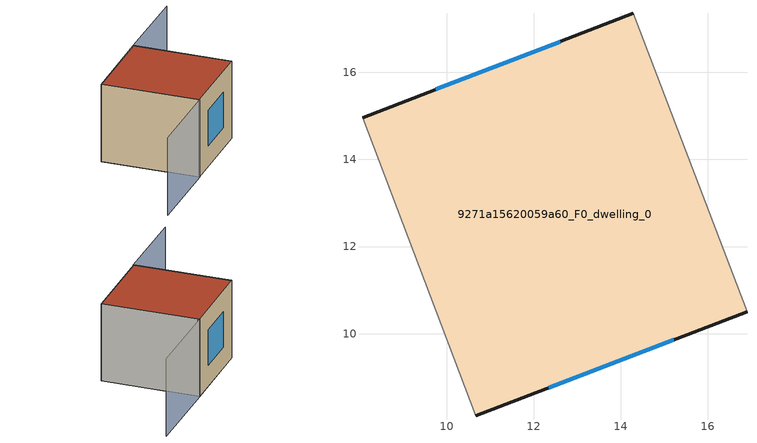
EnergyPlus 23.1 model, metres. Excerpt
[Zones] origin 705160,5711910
9271a15620059a60_F0_dwelling_0
 floor ground (EU_floor_Construction): 16.9,10.5 14.29,17.35 8.07,14.96 10.67,8.12 z0
 wall outside (EU_wall_Construction): 8.07,14.96 14.29,17.35 / 16.9,10.5 10.67,8.12 z0:6
 wall adiabatic (EU_wall_Construction): 14.29,17.35 16.9,10.5 / 10.67,8.12 8.07,14.96 z0:6
 window (EU_Window_Construction): 9.75,15.61 12.61,16.71 / 15.21,9.85 12.35,8.76 z1.62:4.38
 roof outside (EU_roof_Construction): 14.29,17.35 16.9,10.5 10.67,8.12 8.07,14.96 z6
shading: 8.07,14.96 10.68,8.11 / 10.68,8.11 4.61,5.8 / 16.9,10.5 14.29,17.36 / 14.29,17.36 20.62,19.77 z0:6
[Building]
EU S2 Campaign: North Axis=0; Terrain=City; Solar Distribution=FullExterior
[Site:Location]
London: Latitude=51.5; Longitude=-0.5; Time Zone=0; Elevation=25
[SizingPeriod:WeatherFileDays]
AnnualSizingPeriod: Begin Month=1; Begin Day of Month=1; End Month=12; End Day of Month=31; Day of Week for Start Day=Monday; Use Weather File Daylight Saving Period=No; Use Weather File Rain and Snow Indicators=No
[MATERIAL]
EU_InternalMass_Material: Roughness=MediumRough; Thickness=0.1; Conductivity=1; Density=1800; Specific Heat=900; Thermal Absorptance=0.9; Solar Absorptance=0.7; Visible Absorptance=0.7
[MATERIAL:NOMASS] Roughness=MediumRough; Thermal Absorptance=0.9; Solar Absorptance=0.7; Visible Absorptance=0.7
Name | Thermal Resistance
EU_wall_NoMass | 0.727863
EU_roof_NoMass | 0.773354
EU_floor_NoMass | 1.79329
[WINDOWMATERIAL:SIMPLEGLAZINGSYSTEM]
EU_Window_SimpleGlazing: UFactor=2.58614; Solar Heat Gain Coefficient=0.76; Visible Transmittance=0.76
[CONSTRUCTION]
EU_wall_Construction: EU_wall_NoMass
EU_roof_Construction: EU_roof_NoMass
EU_floor_Construction: EU_floor_NoMass
EU_InternalMass_Construction: EU_InternalMass_Material
EU_Window_Construction: EU_Window_SimpleGlazing
[ZONE]
9271a15620059a60_F0_dwelling_0: Type=1; Multiplier=1; Ceiling Height=autocalculate; Volume=293.125; Floor Area=autocalculate; Part of Total Floor Area=Yes
[INTERNALMASS]
9271a15620059a60_F0_dwelling_0_EU_InternalMass: Construction=EU_InternalMass_Construction; Zone or ZoneList=9271a15620059a60_F0_dwelling_0; Surface Area=48.8542
[OTHEREQUIPMENT]
EU_Step8_InternalGain_9271a15620059a60_F0_dwelling_0_f000: Fuel Type=Electricity; Zone or ZoneList or Space or SpaceList=9271a15620059a60_F0_dwelling_0; Schedule=EU_Step8_GainSchedule_9271a15620059a60_F0_dwelling_0_f000; Design Level Calculation Method=Watts/Area; Power per Zone Floor Area=1; Fraction Latent=0; Fraction Radiant=0; Fraction Lost=0; Carbon Dioxide Generation Rate=0; EndUse Subcategory=EU_Step8_InternalGains
[ZONEVENTILATION:DESIGNFLOWRATE]
EU_ConstantAir_9271a15620059a60_F0_dwelling_0: Zone or ZoneList or Space or SpaceList=9271a15620059a60_F0_dwelling_0; Schedule=EU_AlwaysOn; Design Flow Rate Calculation Method=AirChanges/Hour; Air Changes per Hour=0.484901; Ventilation Type=Natural; Fan Pressure Rise=0; Fan Total Efficiency=1; Constant Term Coefficient=1; Temperature Term Coefficient=0; Velocity Term Coefficient=0; Velocity Squared Term Coefficient=0; Minimum Indoor Temperature=-100; Maximum Indoor Temperature=100; Delta Temperature=-100; Minimum Outdoor Temperature=-100; Maximum Outdoor Temperature=100; Maximum Wind Speed=40
[HVACTEMPLATE:THERMOSTAT]
EU_HeatOnly_9271a15620059a60_F0_dwelling_0: Constant Heating Setpoint=20; Constant Cooling Setpoint=50
[HVACTEMPLATE:ZONE:IDEALLOADSAIRSYSTEM]
9271a15620059a60_F0_dwelling_0: Template Thermostat=EU_HeatOnly_9271a15620059a60_F0_dwelling_0; System Availability Schedule=EU_AlwaysOn; Maximum Heating Supply Air Temperature=50; Minimum Cooling Supply Air Temperature=13; Maximum Heating Supply Air Humidity Ratio=0.0156; Minimum Cooling Supply Air Humidity Ratio=0.0077; Heating Limit=NoLimit; Cooling Limit=NoLimit; Heating Availability Schedule=EU_AlwaysOn; Cooling Availability Schedule=EU_CoolingOff; Dehumidification Control Type=ConstantSensibleHeatRatio; Cooling Sensible Heat Ratio=0.7; Dehumidification Setpoint=60; Humidification Control Type=None; Humidification Setpoint=30; Outdoor Air Method=None; Outdoor Air Flow Rate per Person=0.00944; Outdoor Air Flow Rate per Zone Floor Area=0; Outdoor Air Flow Rate per Zone=0; Demand Controlled Ventilation Type=None; Outdoor Air Economizer Type=NoEconomizer; Heat Recovery Type=None; Sensible Heat Recovery Effectiveness=0.7; Latent Heat Recovery Effectiveness=0.65
[SIZING:ZONE]
9271a15620059a60_F0_dwelling_0: Zone Cooling Design Supply Air Temperature Input Method=SupplyAirTemperature; Zone Cooling Design Supply Air Temperature=13; Zone Heating Design Supply Air Temperature Input Method=SupplyAirTemperature; Zone Heating Design Supply Air Temperature=50; Zone Cooling Design Supply Air Humidity Ratio=0.008; Zone Heating Design Supply Air Humidity Ratio=0.008; Cooling Design Air Flow Method=DesignDay; Cooling Design Air Flow Rate=0; Cooling Minimum Air Flow per Zone Floor Area=0.000762; Cooling Minimum Air Flow=0; Cooling Minimum Air Flow Fraction=0.2; Heating Design Air Flow Method=DesignDay; Heating Design Air Flow Rate=0; Heating Maximum Air Flow per Zone Floor Area=0.002032; Heating Maximum Air Flow=0.141576; Heating Maximum Air Flow Fraction=0.3; Account for Dedicated Outdoor Air System=No; Dedicated Outdoor Air System Control Strategy=NeutralSupplyAir; Dedicated Outdoor Air Low Setpoint Temperature for Design=autosize; Dedicated Outdoor Air High Setpoint Temperature for Design=autosize; Zone Load Sizing Method=Sensible Load Only No Latent Load; Zone Latent Cooling Design Supply Air Humidity Ratio Input Method=HumidityRatioDifference; Zone Cooling Design Supply Air Humidity Ratio Difference=0.005; Zone Latent Heating Design Supply Air Humidity Ratio Input Method=HumidityRatioDifference; Zone Humidification Design Supply Air Humidity Ratio Difference=0.005
[SCHEDULE:CONSTANT]
Name | Hourly Value
EU_AlwaysOn | 1
EU_CoolingOff | 0
[SCHEDULE:FILE]
EU_Step8_GainSchedule_9271a15620059a60_F0_dwelling_0_f000: File=../../schedules/9271a15620059a60/9271a15620059a60_F0_dwelling_0_f000_gain.csv; Column Number=1; Rows to Skip at Top=0; Number of Hours of Data=8760; Column Separator=Comma; Interpolate to Timestep=No; Minutes per Item=60; Adjust Schedule for Daylight Savings=Yes
